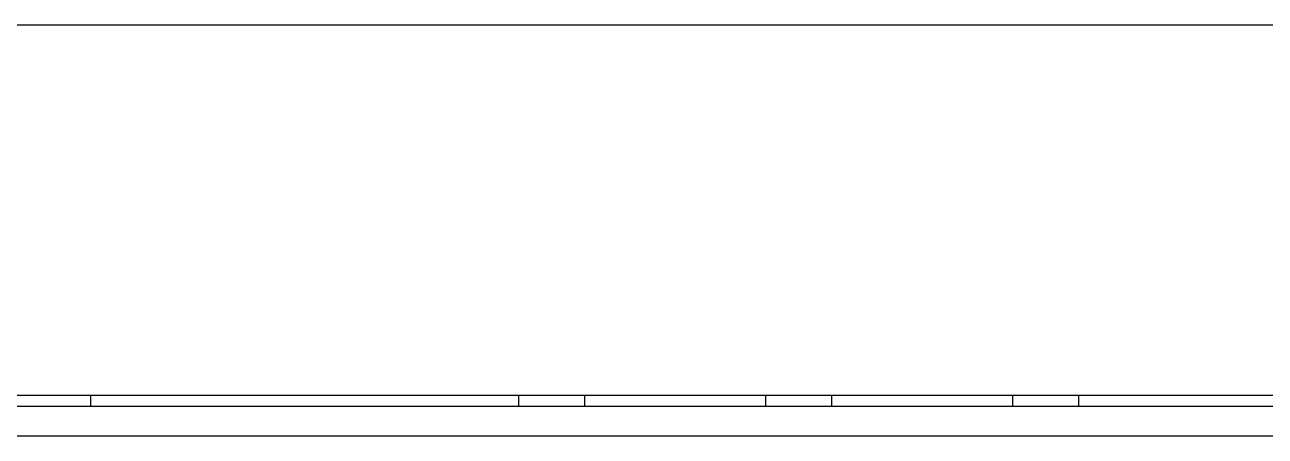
# Model space of a CAD drawing. Extents: x 500 to 100500, y -14500 to 21140.
# Drawn here: x 6953.3 to 7104, y -2998.9 to -2948.9 of the extents above; entities that cross this region are included whole.
import ezdxf

# ---------------------------------------------------------------- set-up
doc = ezdxf.new("R2010")
doc.units = 0
doc.layers.get('0').update_dxf_attribs({"linetype": 'CONTINUOUS'})

# ---------------------------------------------------------------- blocks, each defined once
blk = doc.blocks.new('KJprobe Card F')
at = {"color": 6}
for p, q in [((30603.7, -77384.49, 43.99), (30857.2, -77384.49, 43.99)), ((30488.7, -77429.49, 43.99), (30918.7, -77429.49, 43.99)), ((30628.5, -77429.49, 43.99), (30628.5, -77430.89, 43.99)), ((30680.5, -77429.49, 43.99), (30680.5, -77430.89, 43.99)), ((30688.5, -77429.49, 43.99), (30688.5, -77430.89, 43.99)), ((30710.5, -77429.49, 43.99), (30710.5, -77430.89, 43.99)), ((30718.5, -77429.49, 43.99), (30718.5, -77430.89, 43.99)), ((30740.5, -77429.49, 43.99), (30740.5, -77430.89, 43.99)), ((30748.5, -77429.49, 43.99), (30748.5, -77430.89, 43.99)), ((31000.7, -77430.89, 43.99), (30498.7, -77430.89, 43.99)), ((31000.7, -77434.49, 43.99), (30498.7, -77434.49, 43.99))]:
    blk.add_line(p, q, dxfattribs=at)

msp = doc.modelspace()

# ---------------------------------------------------------------- block references
msp.add_blockref('KJprobe Card F', (-23667.2, 74435.59, -119.8))

doc.saveas('drawing.dxf')
